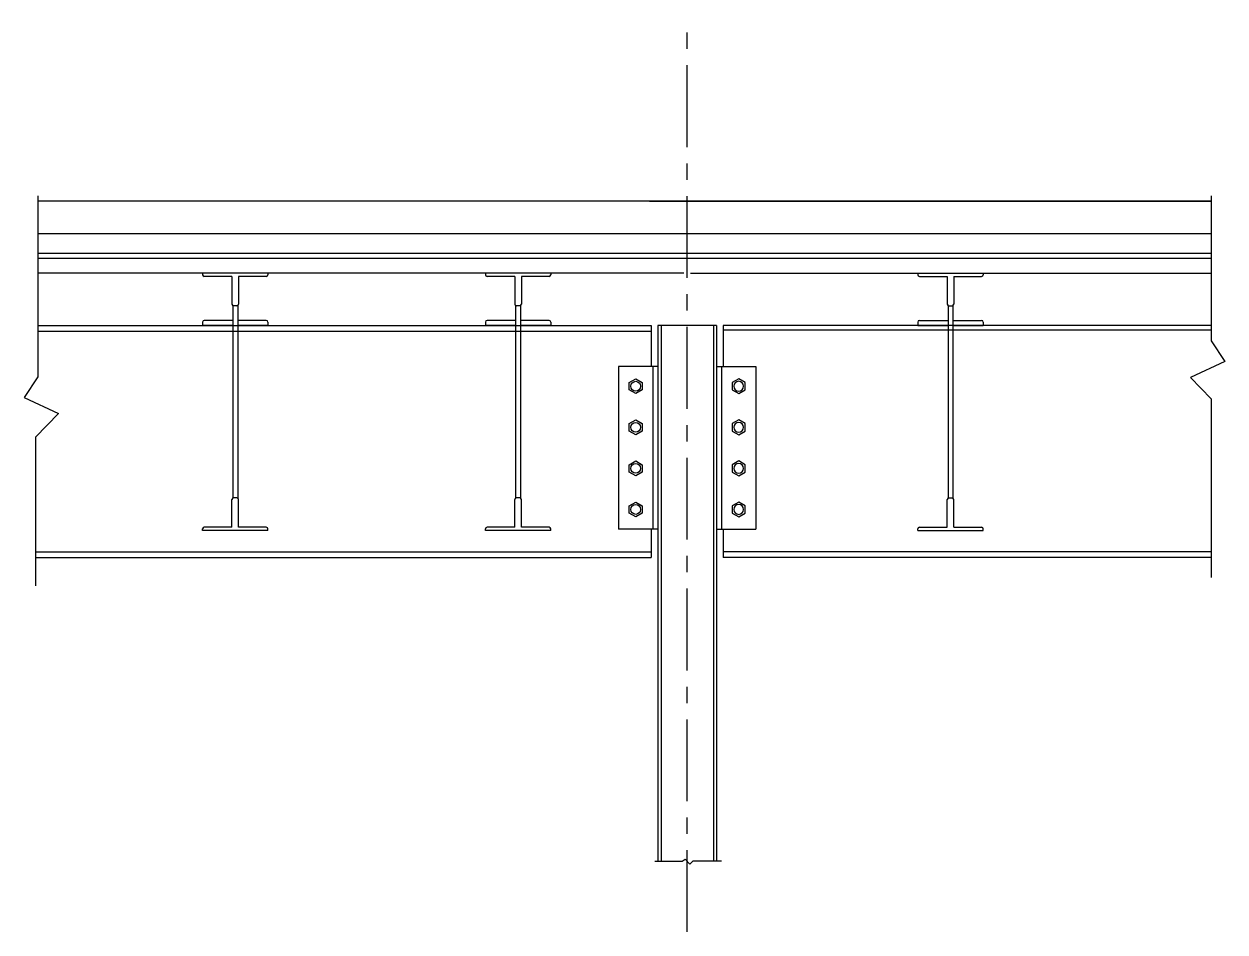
# Model space of a CAD drawing. Header units: inches. Extents: x -229 to 9761, y -1201 to 3580.
# Drawn here: x 8400.4 to 8492.2, y 3158.8 to 3228.2 of the extents above; entities that cross this region are included whole.
import ezdxf

# ---------------------------------------------------------------- set-up
doc = ezdxf.new("R2010")
doc.units = ezdxf.units.IN
doc.header["$MEASUREMENT"] = 0
doc.linetypes.add('CENTER', pattern=[2, 1.25, -0.25, 0.25, -0.25])
for name, color, linetype in [('Arch_Section_Truss', 45, 'CONTINUOUS'), ('CENTER', 1, 'CENTER'), ('L1', 1, 'CONTINUOUS'), ('LAYER131A', 131, 'CONTINUOUS'), ('Struc_Section_Conc', 71, 'CONTINUOUS'), ('Struc_Section_MachineBolt', 133, 'CONTINUOUS'), ('Struc_Section_Steel', 11, 'CONTINUOUS'), ('Struc_Steel_Beam', 22, 'CONTINUOUS'), ('Struc_Steel_Joist', 21, 'CONTINUOUS')]:
    doc.layers.add(name, color=color, linetype=linetype)

# ---------------------------------------------------------------- blocks, each defined once
blk = doc.blocks.new('outstandingconn4')
at = {"layer": 'Struc_Section_MachineBolt', "ltscale": 2}
for points in [[(-1.198, -1.782), (-1.688, -2.065), (-2.177, -1.782), (-2.177, -1.218), (-1.688, -0.935), (-1.198, -1.218)], [(-1.198, -4.922), (-1.688, -5.205), (-2.177, -4.922), (-2.177, -4.358), (-1.688, -4.075), (-1.198, -4.358)], [(-1.198, -8.062), (-1.688, -8.345), (-2.177, -8.062), (-2.177, -7.498), (-1.688, -7.215), (-1.198, -7.498)], [(-1.198, -11.202), (-1.688, -11.485), (-2.177, -11.202), (-2.177, -10.638), (-1.688, -10.355), (-1.198, -10.638)]]:
    blk.add_lwpolyline(points, close=True, dxfattribs=at)
for centre in [(-1.688, -1.5), (-1.688, -4.64), (-1.688, -7.78), (-1.688, -10.92)]:
    blk.add_circle(centre, 0.375, dxfattribs=at)
at = {"layer": 'Struc_Section_Steel', "color": 131, "ltscale": 2}
for p, q in [((-3, 0), (-3, -12.42)), ((0, 0), (-3, 0)), ((-0.375, 0), (-0.375, -12.42)), ((0, 0), (0, -12.42)), ((0, -12.42), (-3, -12.42))]:
    blk.add_line(p, q, dxfattribs=at)

msp = doc.modelspace()

# ---------------------------------------------------------------- linework, layer by layer
at = {"layer": 'Arch_Section_Truss'}
for p, q in [((8414.055081, 3209.151548), (8414.055081, 3209.026548)), ((8419.055081, 3209.151548), (8414.055081, 3209.151548)), ((8416.305081, 3208.901548), (8414.180081, 3208.901548)), ((8416.305081, 3208.901548), (8416.305081, 3206.776548)), ((8418.930081, 3208.901548), (8416.805081, 3208.901548)), ((8416.805081, 3208.901548), (8416.805081, 3206.776548)), ((8419.055081, 3209.151548), (8419.055081, 3209.026548)), ((8435.683697, 3209.151548), (8435.683697, 3209.026548)), ((8440.683697, 3209.151548), (8435.683697, 3209.151548)), ((8437.933697, 3208.901548), (8435.808697, 3208.901548)), ((8437.933697, 3208.901548), (8437.933697, 3206.776548)), ((8440.558697, 3208.901548), (8438.433697, 3208.901548)), ((8438.433697, 3208.901548), (8438.433697, 3206.776548)), ((8440.683697, 3209.151548), (8440.683697, 3209.026548)), ((8468.753079, 3209.151548), (8473.753079, 3209.151548)), ((8468.753079, 3209.151548), (8468.753079, 3209.026548)), ((8468.878079, 3208.901548), (8471.003079, 3208.901548)), ((8471.003079, 3208.901548), (8471.003079, 3206.776548)), ((8471.503079, 3208.901548), (8473.628079, 3208.901548)), ((8471.503079, 3208.901548), (8471.503079, 3206.776548)), ((8473.753079, 3209.151548), (8473.753079, 3209.026548)), ((8416.367581, 3206.668295), (8416.367581, 3191.949801)), ((8416.367581, 3206.668295), (8416.367581, 3205.526548)), ((8416.680081, 3206.651548), (8416.430081, 3206.651548)), ((8416.742581, 3206.668295), (8416.742581, 3191.949801)), ((8416.742581, 3206.668295), (8416.742581, 3205.526548)), ((8437.996197, 3206.668295), (8437.996197, 3191.949801)), ((8437.996197, 3206.668295), (8437.996197, 3205.526548)), ((8438.308697, 3206.651548), (8438.058697, 3206.651548)), ((8438.371197, 3206.668295), (8438.371197, 3191.949801)), ((8438.371197, 3206.668295), (8438.371197, 3205.526548)), ((8471.065579, 3206.668295), (8471.065579, 3191.949801)), ((8471.065579, 3206.668295), (8471.065579, 3205.526548)), ((8471.128079, 3206.651548), (8471.378079, 3206.651548)), ((8471.440579, 3206.668295), (8471.440579, 3191.949801)), ((8471.440579, 3206.668295), (8471.440579, 3205.526548)), ((8414.055081, 3205.401548), (8414.055081, 3205.151548)), ((8416.367581, 3205.526548), (8414.180081, 3205.526548)), ((8418.930081, 3205.526548), (8416.742581, 3205.526548)), ((8419.055081, 3205.401548), (8419.055081, 3205.151548)), ((8435.683697, 3205.401548), (8435.683697, 3205.151548)), ((8437.996197, 3205.526548), (8435.808697, 3205.526548)), ((8440.558697, 3205.526548), (8438.371197, 3205.526548)), ((8440.683697, 3205.401548), (8440.683697, 3205.151548)), ((8468.753079, 3205.401548), (8468.753079, 3205.151548)), ((8468.878079, 3205.526548), (8471.065579, 3205.526548)), ((8471.440579, 3205.526548), (8473.628079, 3205.526548)), ((8473.753079, 3205.401548), (8473.753079, 3205.151548)), ((8416.367581, 3205.151548), (8414.055081, 3205.151548)), ((8419.055081, 3205.151548), (8416.742581, 3205.151548)), ((8437.996197, 3205.151548), (8435.683697, 3205.151548)), ((8440.683697, 3205.151548), (8438.371197, 3205.151548)), ((8468.753079, 3205.151548), (8471.065579, 3205.151548)), ((8471.440579, 3205.151548), (8473.753079, 3205.151548)), ((8416.305081, 3189.716548), (8416.305081, 3191.841548)), ((8416.680081, 3191.966548), (8416.430081, 3191.966548)), ((8416.805081, 3189.716548), (8416.805081, 3191.841548)), ((8437.933697, 3189.716548), (8437.933697, 3191.841548)), ((8438.308697, 3191.966548), (8438.058697, 3191.966548)), ((8438.433697, 3189.716548), (8438.433697, 3191.841548)), ((8471.003079, 3189.716548), (8471.003079, 3191.841548)), ((8471.128079, 3191.966548), (8471.378079, 3191.966548)), ((8471.503079, 3189.716548), (8471.503079, 3191.841548)), ((8414.055081, 3189.466548), (8414.055081, 3189.591548)), ((8416.305081, 3189.716548), (8414.180081, 3189.716548)), ((8418.930081, 3189.716548), (8416.805081, 3189.716548)), ((8419.055081, 3189.466548), (8419.055081, 3189.591548)), ((8435.683697, 3189.466548), (8435.683697, 3189.591548)), ((8437.933697, 3189.716548), (8435.808697, 3189.716548)), ((8440.558697, 3189.716548), (8438.433697, 3189.716548)), ((8440.683697, 3189.466548), (8440.683697, 3189.591548)), ((8468.753079, 3189.466548), (8468.753079, 3189.591548)), ((8468.878079, 3189.716548), (8471.003079, 3189.716548)), ((8471.503079, 3189.716548), (8473.628079, 3189.716548)), ((8473.753079, 3189.466548), (8473.753079, 3189.591548)), ((8419.055081, 3189.466548), (8414.055081, 3189.466548)), ((8440.683697, 3189.466548), (8435.683697, 3189.466548)), ((8468.753079, 3189.466548), (8473.753079, 3189.466548))]:
    msp.add_line(p, q, dxfattribs=at)
for centre, start, end in [((8414.180081, 3209.026548), 180, 270), ((8418.930081, 3209.026548), 270, 0), ((8435.808697, 3209.026548), 180, 270), ((8440.558697, 3209.026548), 270, 0), ((8468.878079, 3209.026548), 180, 270), ((8473.628079, 3209.026548), 270, 0), ((8416.430081, 3206.776548), 180, 270), ((8416.680081, 3206.776548), 270, 0), ((8438.058697, 3206.776548), 180, 270), ((8438.308697, 3206.776548), 270, 0), ((8471.128079, 3206.776548), 180, 270), ((8471.378079, 3206.776548), 270, 0), ((8414.180081, 3205.401548), 90, 180), ((8418.930081, 3205.401548), 0, 90), ((8435.808697, 3205.401548), 90, 180), ((8440.558697, 3205.401548), 0, 90), ((8468.878079, 3205.401548), 90, 180), ((8473.628079, 3205.401548), 0, 90), ((8416.430081, 3191.841548), 90, 180), ((8416.680081, 3191.841548), 0, 90), ((8438.058697, 3191.841548), 90, 180), ((8438.308697, 3191.841548), 0, 90), ((8471.128079, 3191.841548), 90, 180), ((8471.378079, 3191.841548), 0, 90), ((8414.180081, 3189.591548), 90, 180), ((8418.930081, 3189.591548), 0, 90), ((8435.808697, 3189.591548), 90, 180), ((8440.558697, 3189.591548), 0, 90), ((8468.878079, 3189.591548), 90, 180), ((8473.628079, 3189.591548), 0, 90)]:
    msp.add_arc(centre, 0.125, start, end, dxfattribs=at)
at = {"layer": 'CENTER', "ltscale": 5}
msp.add_line((8451.118394, 3158.784085), (8451.118394, 3228.18952), dxfattribs=at)
at = {"layer": 'L1'}
for p, q in [((8401.460606, 3215.051472), (8401.460606, 3201.223604)), ((8491.184366, 3215.051472), (8491.184366, 3203.979499)), ((8491.184366, 3203.979499), (8492.24175, 3202.395118)), ((8492.24175, 3202.395118), (8489.598286, 3201.16379)), ((8401.460606, 3201.223604), (8400.403221, 3199.639224)), ((8489.598286, 3201.16379), (8491.184366, 3199.549893)), ((8400.403221, 3199.639224), (8403.046686, 3198.407895)), ((8491.184366, 3199.549893), (8491.184366, 3185.879212)), ((8403.046686, 3198.407895), (8401.284375, 3196.614677)), ((8401.284375, 3196.614677), (8401.284375, 3185.231422))]:
    msp.add_line(p, q, dxfattribs=at)
at = {"layer": 'LAYER131A'}
for p, q in [((8448.868394, 3205.151548), (8448.868394, 3164.197024)), ((8453.368394, 3205.151548), (8448.868394, 3205.151548)), ((8453.368394, 3205.151548), (8453.368394, 3164.220793)), ((8448.635926, 3164.197024), (8450.741955, 3164.197024)), ((8450.741955, 3164.197024), (8450.956112, 3164.339648)), ((8450.956112, 3164.339648), (8451.313043, 3163.959312)), ((8451.313043, 3163.959312), (8451.574795, 3164.220793)), ((8451.574795, 3164.220793), (8453.752207, 3164.220793))]:
    msp.add_line(p, q, dxfattribs=at)
at = {"layer": 'Struc_Section_Conc', "ltscale": 2}
for p, q in [((8491.184366, 3214.651548), (8401.460606, 3214.651548)), ((8448.243394, 3214.651548), (8491.184366, 3214.651548))]:
    msp.add_line(p, q, dxfattribs=at)
at = {"layer": 'Struc_Section_Conc', "ltscale": 20}
msp.add_line((8491.184366, 3212.151548), (8401.460606, 3212.151548), dxfattribs=at)
at = {"layer": 'Struc_Section_Steel', "ltscale": 10}
for p, q in [((8449.118394, 3205.151548), (8449.118394, 3164.197024)), ((8453.118394, 3205.151548), (8453.118394, 3164.220793))]:
    msp.add_line(p, q, dxfattribs=at)
at = {"layer": 'Struc_Steel_Beam'}
for p, q in [((8401.460606, 3205.151548), (8448.368394, 3205.151548)), ((8401.460606, 3204.714048), (8448.368394, 3204.714048)), ((8448.368394, 3205.151548), (8448.368394, 3202.001548)), ((8491.184366, 3205.151548), (8453.868394, 3205.151548)), ((8453.868394, 3205.151548), (8453.868394, 3202.001548)), ((8491.184366, 3204.776548), (8453.868394, 3204.776548)), ((8448.368394, 3189.581548), (8448.368394, 3187.401548)), ((8453.868394, 3189.581548), (8453.868394, 3187.401548)), ((8401.284375, 3187.839048), (8448.368394, 3187.839048)), ((8491.184366, 3187.839048), (8453.868394, 3187.839048)), ((8401.284375, 3187.401548), (8448.368394, 3187.401548)), ((8491.184366, 3187.401548), (8453.868394, 3187.401548))]:
    msp.add_line(p, q, dxfattribs=at)
at = {"layer": 'Struc_Steel_Joist'}
for p, q in [((8491.184366, 3210.651548), (8401.460606, 3210.651548)), ((8491.184366, 3210.276548), (8401.460606, 3210.276548)), ((8450.868394, 3209.151548), (8401.460606, 3209.151548)), ((8451.368394, 3209.151548), (8491.184366, 3209.151548))]:
    msp.add_line(p, q, dxfattribs=at)

# ---------------------------------------------------------------- block references
at = {"layer": 'LAYER131A'}
msp.add_blockref('outstandingconn4', (8448.868394, 3202.001548), dxfattribs=at)
at = {"layer": 'LAYER131A', "xscale": -1}
msp.add_blockref('outstandingconn4', (8453.368394, 3202.001548), dxfattribs=at)

doc.saveas('drawing.dxf')
